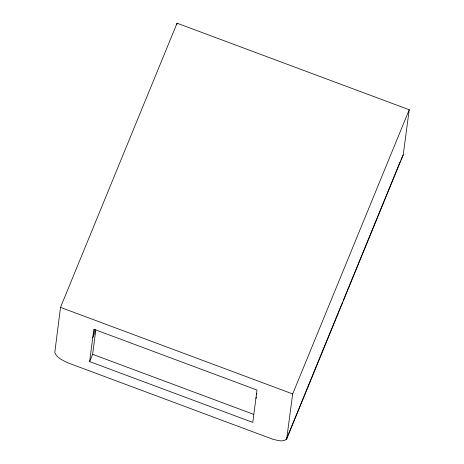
<?xml version="1.0" encoding="UTF-8"?>
<svg xmlns="http://www.w3.org/2000/svg" width="464" height="464" viewBox="0 0 464 464"><rect width="100%" height="100%" fill="white"/><g stroke="black" fill="none" stroke-linecap="round" stroke-linejoin="round"><path stroke-width="0.7" d="M60.506 307.365L54.781 352.553C56.898 357.872 62.808 360.371 67.616 362.738L272.501 439.13C276.886 440.139 282.918 442.552 286.677 439.014L403.222 154.843L409.219 109.759L177.057 23.2L60.506 307.365L292.674 393.93L286.677 439.014M89.651 361.595L93.856 329.214L256.992 390.038L252.793 422.42L89.651 361.595L92.638 354.305L95.746 330.368L92.759 337.653M176.871 24.633L177.057 23.2M93.229 333.999L95.132 329.365M256.372 394.829L256.917 393.501M255.902 398.477L256.441 397.155M292.674 393.93L409.219 109.759M286.178 439.628L342.525 302.238M343.076 300.898L400.525 160.822M401.076 159.483L403.222 154.843M92.638 354.305L253.75 414.375"/></g></svg>
